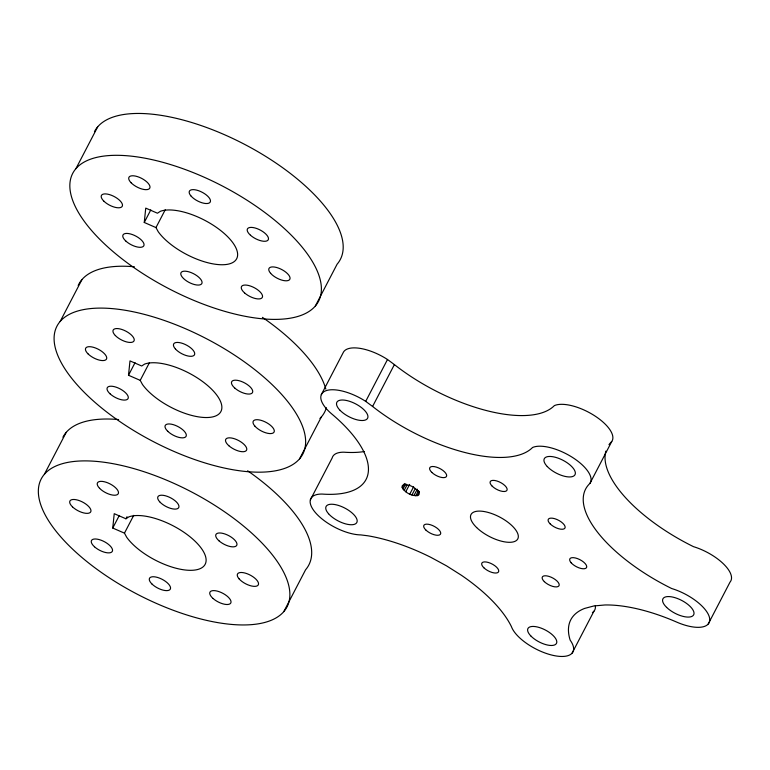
<?xml version="1.0" encoding="UTF-8"?>
<svg xmlns="http://www.w3.org/2000/svg" width="770" height="770" viewBox="0 0 770 770"><rect width="100%" height="100%" fill="white"/><g stroke="black" fill="none" stroke-linecap="round" stroke-linejoin="round"><path stroke-width="1.16" d="M112.747 528.047L114.23 513.686L125.943 518.788L128.831 516.882A46.277 19.337 27.5 0 1 192.692 539.038A46.277 19.337 27.5 0 1 189.468 570.31A46.277 19.337 27.5 0 1 126.723 537.296L124.461 533.148L112.747 528.047L119.283 515.486M128.503 375.26L129.986 360.899L141.699 366L144.587 364.104A46.277 19.337 27.5 0 1 208.449 386.251A46.277 19.337 27.5 0 1 205.224 417.523A46.277 19.337 27.5 0 1 142.479 384.509L140.217 380.361L128.503 375.26L135.039 362.699M144.26 222.472L145.742 208.112L157.455 213.223L160.343 211.317A46.277 19.337 27.5 0 1 224.205 233.464A46.277 19.337 27.5 0 1 220.98 264.736A46.277 19.337 27.5 0 1 158.235 231.731L155.973 227.583L144.26 222.472L150.795 209.912M417.33 495.639A9.423 3.937 27.5 0 0 418.688 492.078C415.328 487.429 409.12 483.887 403.297 484.956A9.423 3.937 27.5 0 0 402.258 487.68C405.184 492.771 411.498 496.024 417.33 495.639L419.467 491.424M75.922 168.669L97.723 126.8M60.166 321.456L81.966 279.587M155.973 227.583L165.232 209.787M44.41 474.233L66.21 432.365M140.217 380.361L149.486 362.574M125.943 518.788L127.031 516.689M124.461 533.148L133.73 515.351M315.325 306.036A138.552 57.894 27.5 0 0 169.198 164.154A138.552 57.894 27.5 0 0 102.343 241.867A138.552 57.894 27.5 0 0 315.325 306.036L337.125 264.168A138.552 57.894 27.5 0 0 249.952 147.224A138.552 57.894 27.5 0 0 94.45 131.651M321.302 394.692L343.102 352.824A34.64 14.476 27.5 0 1 387.503 359.503L394.394 364.595A114.422 47.817 27.5 0 0 554.342 405.626A34.64 14.476 27.5 0 1 593.718 415.184A34.64 14.476 27.5 0 1 611.746 441.518L589.945 483.387A116.251 48.577 27.5 0 0 671.69 588.53A34.64 14.476 27.5 0 1 709.642 618.397A34.64 14.476 27.5 0 1 676.724 622.112A113.594 47.471 27.5 0 0 604.989 604.97L593.949 605.942L584.651 608.416A113.594 47.471 27.5 0 0 570.175 640.159A34.64 14.476 27.5 0 1 552.754 655.309A34.64 14.476 27.5 0 1 511.453 626.693A114.056 47.663 27.5 0 0 461.346 575.238L446.542 565.863L430.902 557.365A114.056 47.663 27.5 0 0 367.771 535.776L360.812 534.909A34.496 14.409 27.5 0 1 316.845 514.196A34.496 14.409 27.5 0 1 322.11 494.061A114.47 47.836 27.5 0 0 331.86 414.048A34.64 14.476 27.5 0 1 325.825 390.765A34.64 14.476 27.5 0 1 365.702 401.372L372.593 406.464A114.422 47.817 27.5 0 0 532.542 447.505A34.64 14.476 27.5 0 1 571.918 457.062A34.64 14.476 27.5 0 1 589.945 483.387M299.569 458.824A138.552 57.894 27.5 0 0 153.442 316.942A138.552 57.894 27.5 0 0 86.587 394.654A138.552 57.894 27.5 0 0 299.569 458.824L321.369 416.955M310.368 499.846L332.168 457.977A34.496 14.409 27.5 0 1 343.901 452.192A114.47 47.836 27.5 0 0 364.354 451.528M365.702 401.372L387.503 359.503M372.593 406.464L394.394 364.595M283.812 611.601A138.552 57.894 27.5 0 0 137.686 469.729A138.552 57.894 27.5 0 0 70.83 547.432A138.552 57.894 27.5 0 0 283.812 611.601L305.613 569.733A138.552 57.894 27.5 0 0 247.632 470.797M572.12 653.124L593.911 611.255M708.227 623.998L730.018 582.13A34.64 14.476 27.5 0 0 693.491 546.662A116.251 48.577 27.5 0 1 605.884 451.105M415.81 495.774L418.553 490.538M413.952 495.562L417.302 489.181M411.892 495.004L415.232 488.681M402.97 488.998L405.78 483.685M404.163 490.394L406.955 485.119M405.752 491.77L409.65 484.417M409.746 494.157L413.634 486.804M402.258 487.68L404.481 483.502M595.326 605.653A34.64 14.476 27.5 0 1 592.399 612.574M608.983 444.665A116.251 48.577 27.5 0 1 611.746 441.518M62.938 437.216A138.552 57.894 27.5 0 1 118.638 419.563M326.364 407.725A138.552 57.894 27.5 0 1 319.954 418.466M78.184 285.487A138.552 57.894 27.5 0 1 134.394 266.776M262.426 317.356A138.552 57.894 27.5 0 1 325.835 389.071M476.659 527.566A26.363 11.011 27.5 0 0 517.18 539.77A26.363 11.011 27.5 0 0 489.374 512.782A26.363 11.011 27.5 0 0 476.659 527.566M571.148 562.783A9.423 3.937 27.5 0 0 585.912 568.241A9.423 3.937 27.5 0 0 577.5 558.606A9.423 3.937 27.5 0 0 571.148 562.783M492.203 486.188A9.423 3.937 27.5 0 0 506.718 490.644A9.423 3.937 27.5 0 0 496.9 480.99A9.423 3.937 27.5 0 0 492.203 486.188M544.332 581.648A9.423 3.937 27.5 0 0 558.818 586.009A9.423 3.937 27.5 0 0 548.875 576.364A9.423 3.937 27.5 0 0 544.332 581.648M431.787 472.376A9.423 3.937 27.5 0 0 446.273 476.736A9.423 3.937 27.5 0 0 436.34 467.092A9.423 3.937 27.5 0 0 431.787 472.376M483.858 567.769A9.423 3.937 27.5 0 0 498.344 572.139A9.423 3.937 27.5 0 0 488.401 562.485A9.423 3.937 27.5 0 0 483.858 567.769M425.849 530.02A9.423 3.937 27.5 0 0 440.325 534.39A9.423 3.937 27.5 0 0 430.392 524.736A9.423 3.937 27.5 0 0 425.849 530.02M531.117 636.241A16.093 6.728 27.5 0 0 555.988 644.057A16.093 6.728 27.5 0 0 539.472 627.56A16.093 6.728 27.5 0 0 531.117 636.241M666.637 607.395A17.315 7.238 27.5 0 0 693.26 615.413A17.315 7.238 27.5 0 0 675.001 597.674A17.315 7.238 27.5 0 0 666.637 607.395M550.281 524.004A9.423 3.937 27.5 0 0 564.756 528.364A9.423 3.937 27.5 0 0 554.824 518.72A9.423 3.937 27.5 0 0 550.281 524.004M328.559 513.754A17.315 7.238 27.5 0 0 355.692 523.716A17.315 7.238 27.5 0 0 340.128 505.996A17.315 7.238 27.5 0 0 328.559 513.754M547.258 466.524A17.315 7.238 27.5 0 0 574.218 475.668A17.315 7.238 27.5 0 0 557.461 457.909A17.315 7.238 27.5 0 0 547.258 466.524M340.109 410.372A17.315 7.238 27.5 0 0 366.963 419.082A17.315 7.238 27.5 0 0 349.609 401.324A17.315 7.238 27.5 0 0 340.109 410.372M131.093 182.75A11.742 4.909 27.5 0 0 149.322 188.717A11.742 4.909 27.5 0 0 137.638 176.677A11.742 4.909 27.5 0 0 131.093 182.75M191.181 196.206A11.742 4.909 27.5 0 0 209.546 202.799A11.742 4.909 27.5 0 0 198.756 190.767A11.742 4.909 27.5 0 0 191.181 196.206M250.462 235.216A11.742 4.909 27.5 0 0 268.191 239.884A11.742 4.909 27.5 0 0 254.87 227.93A11.742 4.909 27.5 0 0 250.462 235.216M270.636 273.331A11.742 4.909 27.5 0 0 289.039 280.126A11.742 4.909 27.5 0 0 278.547 268.114A11.742 4.909 27.5 0 0 270.636 273.331M244.591 292.927A11.742 4.909 27.5 0 0 262.272 297.489A11.742 4.909 27.5 0 0 248.825 285.555A11.742 4.909 27.5 0 0 244.591 292.927M183.51 278.499A11.742 4.909 27.5 0 0 201.567 283.938A11.742 4.909 27.5 0 0 189.179 271.916A11.742 4.909 27.5 0 0 183.51 278.499M126.02 241.231A11.742 4.909 27.5 0 0 143.759 245.899A11.742 4.909 27.5 0 0 130.438 233.955A11.742 4.909 27.5 0 0 126.02 241.231M104.008 201.297A11.742 4.909 27.5 0 0 122.016 206.63A11.742 4.909 27.5 0 0 109.494 194.608A11.742 4.909 27.5 0 0 104.008 201.297M99.59 488.315A11.742 4.909 27.5 0 0 117.81 494.292A11.742 4.909 27.5 0 0 106.125 482.251A11.742 4.909 27.5 0 0 99.59 488.315M159.669 501.771A11.742 4.909 27.5 0 0 178.034 508.364A11.742 4.909 27.5 0 0 167.244 496.342A11.742 4.909 27.5 0 0 159.669 501.771M218.95 540.781A11.742 4.909 27.5 0 0 236.679 545.449A11.742 4.909 27.5 0 0 223.358 533.504A11.742 4.909 27.5 0 0 218.95 540.781M239.124 578.896A11.742 4.909 27.5 0 0 257.526 585.691A11.742 4.909 27.5 0 0 247.035 573.688A11.742 4.909 27.5 0 0 239.124 578.896M213.078 598.502A11.742 4.909 27.5 0 0 230.759 603.054A11.742 4.909 27.5 0 0 217.313 591.119A11.742 4.909 27.5 0 0 213.078 598.502M152.008 584.064A11.742 4.909 27.5 0 0 170.055 589.502A11.742 4.909 27.5 0 0 157.667 577.481A11.742 4.909 27.5 0 0 152.008 584.064M94.517 546.806A11.742 4.909 27.5 0 0 112.247 551.474A11.742 4.909 27.5 0 0 98.926 539.52A11.742 4.909 27.5 0 0 94.517 546.806M72.495 506.872A11.742 4.909 27.5 0 0 90.504 512.194A11.742 4.909 27.5 0 0 77.982 500.182A11.742 4.909 27.5 0 0 72.495 506.872M115.336 335.537A11.742 4.909 27.5 0 0 133.566 341.505A11.742 4.909 27.5 0 0 121.881 329.464A11.742 4.909 27.5 0 0 115.336 335.537M175.425 348.983A11.742 4.909 27.5 0 0 193.79 355.576A11.742 4.909 27.5 0 0 183 343.555A11.742 4.909 27.5 0 0 175.425 348.983M234.706 387.993A11.742 4.909 27.5 0 0 252.435 392.661A11.742 4.909 27.5 0 0 239.114 380.717A11.742 4.909 27.5 0 0 234.706 387.993M254.88 426.118A11.742 4.909 27.5 0 0 273.283 432.913A11.742 4.909 27.5 0 0 262.791 420.901A11.742 4.909 27.5 0 0 254.88 426.118M228.834 445.714A11.742 4.909 27.5 0 0 246.516 450.267A11.742 4.909 27.5 0 0 233.069 438.342A11.742 4.909 27.5 0 0 228.834 445.714M167.754 431.287A11.742 4.909 27.5 0 0 185.811 436.725A11.742 4.909 27.5 0 0 173.423 424.694A11.742 4.909 27.5 0 0 167.754 431.287M110.274 394.019A11.742 4.909 27.5 0 0 128.003 398.687A11.742 4.909 27.5 0 0 114.682 386.742A11.742 4.909 27.5 0 0 110.274 394.019M88.252 354.084A11.742 4.909 27.5 0 0 106.26 359.417A11.742 4.909 27.5 0 0 93.738 347.395A11.742 4.909 27.5 0 0 88.252 354.084"/></g></svg>
